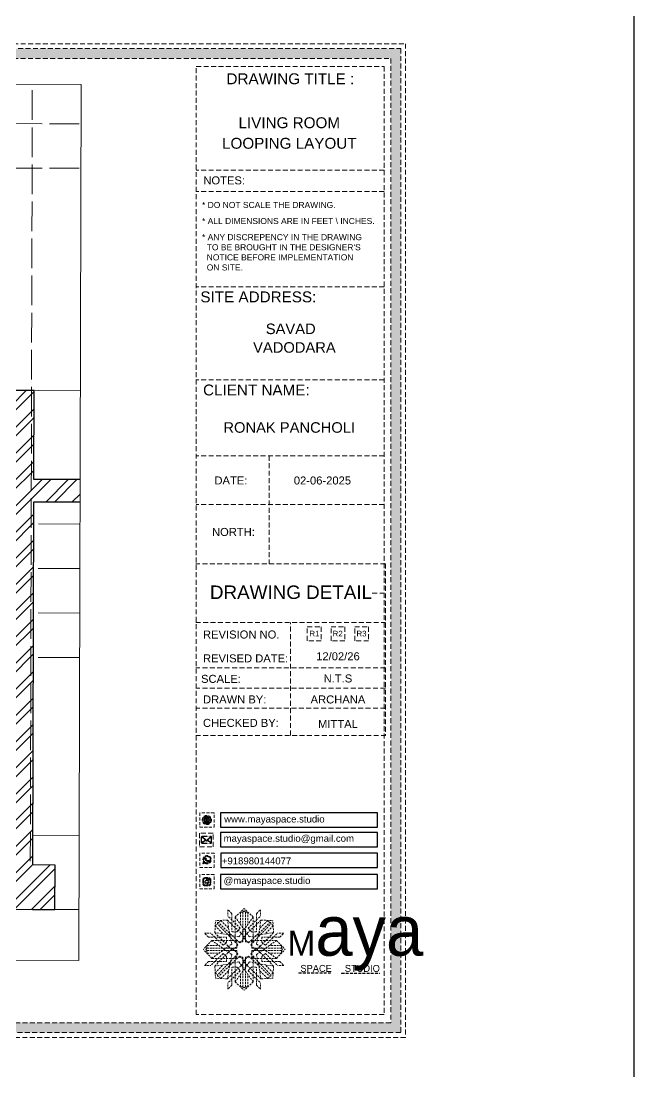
# Model space of a CAD drawing. Header units: millimetres. Extents: x 35877 to 3066687, y -650199 to -40525.
# Drawn here: x 148870 to 148993.9, y -179314.9 to -179102.3 of the extents above; entities that cross this region are included whole.
import ezdxf
from ezdxf.enums import TextEntityAlignment as Align

# ---------------------------------------------------------------- set-up
doc = ezdxf.new("R2010")
doc.units = ezdxf.units.MM
doc.header["$MEASUREMENT"] = 0
doc.linetypes.add('ACAD_ISO02W100', pattern=[15, 12, -3])
doc.linetypes.add('DASHEDX2', pattern=[1.5, 1, -0.5])
doc.layers.add('AR HATCH-7', color=7, linetype='Continuous')
for name, color, linetype, lineweight in [('Dimension', 10, 'DASHEDX2', 20), ('FIRST FLOOR ( DW_RAIL )', 7, 'Continuous', 9), ('FURNITURE', 32, 'Continuous', 9), ('GROUND FLOOR', 7, 'Continuous', 9), ('GROUND FLOOR  ( PLINE )', 251, 'Continuous', 30), ('GROUND FLOOR ( STAIR )', 251, 'Continuous', 9), ('Labelling', 1, 'Continuous', 25), ('NAME PLATE', 7, 'Continuous', 25), ('XX~SLAB ( BEAM )~ ( DIM )', 7, 'Continuous', 9)]:
    doc.layers.add(name, color=color, linetype=linetype, lineweight=lineweight)
doc.styles.add('Arial', font='arial.ttf')
doc.styles.get("Standard").update_dxf_attribs({"font": 'arial.ttf', "height": 6})

# ---------------------------------------------------------------- blocks, each defined once
blk = doc.blocks.new('FSFSF')
at = {"color": 42, "lineweight": 5, "true_color": 0xe0ac11}
for p, q in [((28603.86, 139.69), (28608.58, 144.08)), ((28613.31, 139.69), (28608.58, 144.08)), ((28599.8, 138.06), (28593.54, 137.71)), ((28601.03, 130), (28599.8, 138.06)), ((28599.8, 138.05), (28608.58, 129.56)), ((28600.03, 143.51), (28600.03, 140.16)), ((28602.15, 141.41), (28600.03, 143.51)), ((28606.47, 133.76), (28600.03, 140.16)), ((28602.15, 141.41), (28602.15, 131.95)), ((28603.86, 126.58), (28603.86, 139.69)), ((28603.86, 139.69), (28608.58, 133.02)), ((28607.9, 142.22), (28606.58, 142.22)), ((28606.58, 142.22), (28606.58, 135.84)), ((28607.9, 142.22), (28608.58, 142.85)), ((28607.9, 142.22), (28607.9, 126.58)), ((28609.27, 142.22), (28608.59, 142.85)), ((28613.31, 139.69), (28608.59, 133.02)), ((28617.37, 138.05), (28608.59, 129.56)), ((28609.27, 142.22), (28609.27, 126.58)), ((28609.27, 142.22), (28610.59, 142.22)), ((28610.59, 142.22), (28610.59, 135.84)), ((28610.7, 133.76), (28617.14, 140.16)), ((28613.31, 126.58), (28613.31, 139.69)), ((28615.02, 141.41), (28617.14, 143.51)), ((28615.02, 141.41), (28615.02, 131.95)), ((28616.14, 130), (28617.37, 138.06)), ((28617.14, 143.51), (28617.14, 140.16)), ((28617.37, 138.06), (28623.63, 137.71)), ((28593.19, 131.45), (28593.54, 137.71)), ((28593.39, 135), (28594.56, 136.12)), ((28593.39, 135), (28597.6, 130.78)), ((28595.12, 136.69), (28594.53, 136.69)), ((28594.56, 136.12), (28594.56, 136.71)), ((28605.17, 124.98), (28594.56, 136.12)), ((28596.24, 137.86), (28595.12, 136.69)), ((28606.27, 126.08), (28595.12, 136.69)), ((28596.24, 137.86), (28600.47, 133.65)), ((28606.47, 133.76), (28604.75, 131.95)), ((28605.86, 129.18), (28608.58, 133.02)), ((28611.31, 129.18), (28608.59, 133.02)), ((28610.7, 133.76), (28612.42, 131.95)), ((28610.9, 126.08), (28622.05, 136.69)), ((28612.02, 124.98), (28622.62, 136.12)), ((28620.93, 137.86), (28616.7, 133.65)), ((28623.8, 135), (28619.59, 130.78)), ((28620.93, 137.86), (28622.05, 136.69)), ((28622.05, 136.69), (28622.64, 136.69)), ((28622.62, 136.12), (28622.62, 136.71)), ((28623.8, 135), (28622.62, 136.12)), ((28624, 131.45), (28623.65, 137.71)), ((28591.56, 127.39), (28587.17, 122.66)), ((28587.73, 131.22), (28591.08, 131.22)), ((28589.84, 129.1), (28587.73, 131.22)), ((28589.84, 129.1), (28599.29, 129.1)), ((28597.49, 124.78), (28591.08, 131.22)), ((28604.66, 127.39), (28591.56, 127.39)), ((28591.56, 127.39), (28598.23, 122.67)), ((28593.19, 131.45), (28601.69, 122.67)), ((28601.25, 130.22), (28593.19, 131.45)), ((28599.29, 126.5), (28599.29, 129.1)), ((28605.86, 129.18), (28601.03, 130)), ((28602.07, 125.39), (28601.25, 130.22)), ((28604.75, 131.95), (28602.15, 131.95)), ((28603.68, 126.54), (28603.68, 127.39)), ((28604.71, 127.57), (28603.86, 127.57)), ((28604.66, 123.35), (28604.66, 127.39)), ((28604.7, 126.58), (28604.71, 127.57)), ((28606.27, 126.08), (28608.58, 128.27)), ((28607.9, 128.92), (28608.58, 129.56)), ((28607.9, 128.92), (28608.58, 128.27)), ((28609.27, 128.92), (28608.59, 129.56)), ((28609.27, 128.92), (28608.59, 128.27)), ((28610.9, 126.08), (28608.59, 128.27)), ((28611.31, 129.18), (28616.14, 130)), ((28612.42, 131.95), (28615.02, 131.95)), ((28612.46, 126.58), (28612.46, 127.57)), ((28612.46, 127.57), (28613.31, 127.57)), ((28612.52, 123.35), (28612.52, 127.39)), ((28612.52, 127.39), (28625.63, 127.39)), ((28613.51, 126.54), (28613.51, 127.39)), ((28615.12, 125.39), (28615.94, 130.22)), ((28623.99, 131.45), (28615.5, 122.67)), ((28615.94, 130.22), (28624, 131.45)), ((28627.34, 129.1), (28617.89, 129.1)), ((28617.89, 126.5), (28617.89, 129.1)), ((28625.63, 127.39), (28618.96, 122.67)), ((28619.7, 124.78), (28626.1, 131.22)), ((28625.63, 127.39), (28630.02, 122.66)), ((28629.45, 131.22), (28626.1, 131.22)), ((28627.34, 129.1), (28629.45, 131.22)), ((28591.56, 117.94), (28587.17, 122.66)), ((28589.03, 123.35), (28588.4, 122.67)), ((28589.03, 121.98), (28588.4, 122.65)), ((28589.03, 123.35), (28589.03, 124.67)), ((28589.03, 124.67), (28595.4, 124.67)), ((28589.03, 123.35), (28604.66, 123.35)), ((28589.03, 121.98), (28604.66, 121.98)), ((28589.03, 121.98), (28589.03, 120.66)), ((28591.56, 117.94), (28598.23, 122.65)), ((28593.19, 113.88), (28601.69, 122.65)), ((28597.49, 124.78), (28599.29, 126.5)), ((28602.07, 125.39), (28598.23, 122.67)), ((28602.07, 119.94), (28598.23, 122.65)), ((28602.33, 123.35), (28601.69, 122.67)), ((28602.33, 121.98), (28601.69, 122.65)), ((28602.33, 123.35), (28602.97, 122.67)), ((28602.33, 121.98), (28602.97, 122.65)), ((28605.17, 124.98), (28602.97, 122.67)), ((28605.17, 120.35), (28602.97, 122.65)), ((28604.66, 126.54), (28603.68, 126.54)), ((28607.9, 126.58), (28603.86, 126.58)), ((28604.66, 121.98), (28604.66, 117.94)), ((28609.27, 126.58), (28613.31, 126.58)), ((28612.02, 124.98), (28614.21, 122.67)), ((28612.02, 120.35), (28614.21, 122.65)), ((28612.52, 126.54), (28613.51, 126.54)), ((28628.16, 123.35), (28612.52, 123.35)), ((28612.52, 121.98), (28612.52, 117.94)), ((28628.16, 121.98), (28612.52, 121.98)), ((28614.85, 123.35), (28614.21, 122.67)), ((28614.85, 121.98), (28614.21, 122.65)), ((28614.85, 123.35), (28615.5, 122.67)), ((28614.85, 121.98), (28615.5, 122.65)), ((28615.12, 125.39), (28618.96, 122.67)), ((28615.12, 119.94), (28618.96, 122.65)), ((28623.99, 113.88), (28615.5, 122.65)), ((28619.7, 124.78), (28617.89, 126.5)), ((28625.63, 117.94), (28618.96, 122.65)), ((28628.16, 124.67), (28621.78, 124.67)), ((28625.63, 117.94), (28630.02, 122.66)), ((28628.16, 123.35), (28628.16, 124.67)), ((28628.16, 123.35), (28628.78, 122.67)), ((28628.16, 121.98), (28628.78, 122.65)), ((28628.16, 121.98), (28628.16, 120.66)), ((28589.84, 116.23), (28587.73, 114.11)), ((28589.03, 120.66), (28595.4, 120.66)), ((28589.84, 116.23), (28599.29, 116.23)), ((28597.49, 120.54), (28591.08, 114.11)), ((28604.66, 117.94), (28591.56, 117.94)), ((28605.17, 120.35), (28594.56, 109.2)), ((28606.27, 119.15), (28595.12, 108.54)), ((28597.49, 120.54), (28599.29, 118.83)), ((28599.29, 118.83), (28599.29, 116.23)), ((28605.86, 116.05), (28601.03, 115.23)), ((28602.07, 119.94), (28601.25, 115.1)), ((28604.66, 118.78), (28603.68, 118.78)), ((28603.68, 118.78), (28603.68, 117.94)), ((28607.9, 118.65), (28603.86, 118.65)), ((28603.86, 118.65), (28603.86, 105.54)), ((28604.71, 117.66), (28603.86, 117.66)), ((28604.7, 118.65), (28604.71, 117.66)), ((28605.86, 116.05), (28608.58, 112.21)), ((28606.27, 119.15), (28608.58, 116.96)), ((28607.9, 103.01), (28607.9, 118.65)), ((28607.9, 116.31), (28608.58, 116.96)), ((28607.9, 116.31), (28608.58, 115.67)), ((28610.9, 119.15), (28608.59, 116.96)), ((28609.27, 116.31), (28608.59, 116.96)), ((28609.27, 116.31), (28608.59, 115.67)), ((28611.31, 116.05), (28608.59, 112.21)), ((28609.27, 118.65), (28613.31, 118.65)), ((28609.27, 103.01), (28609.27, 118.65)), ((28610.9, 119.15), (28622.05, 108.54)), ((28611.31, 116.05), (28616.14, 115.23)), ((28612.02, 120.35), (28622.62, 109.2)), ((28612.46, 118.65), (28612.46, 117.66)), ((28612.46, 117.66), (28613.31, 117.66)), ((28612.52, 118.78), (28613.51, 118.78)), ((28612.52, 117.94), (28625.63, 117.94)), ((28613.31, 118.65), (28613.31, 105.54)), ((28613.51, 118.78), (28613.51, 117.94)), ((28615.12, 119.94), (28615.94, 115.1)), ((28619.7, 120.54), (28617.89, 118.83)), ((28617.89, 118.83), (28617.89, 116.23)), ((28627.34, 116.23), (28617.89, 116.23)), ((28619.7, 120.54), (28626.1, 114.11)), ((28628.16, 120.66), (28621.78, 120.66)), ((28627.34, 116.23), (28629.45, 114.11)), ((28587.73, 114.11), (28591.08, 114.11)), ((28601.25, 115.1), (28593.19, 113.87)), ((28593.19, 113.87), (28593.54, 107.62)), ((28593.39, 110.32), (28597.6, 114.55)), ((28596.24, 107.37), (28600.47, 111.58)), ((28599.8, 107.17), (28608.58, 115.67)), ((28601.03, 115.23), (28599.8, 107.17)), ((28606.47, 111.47), (28600.03, 105.07)), ((28602.15, 103.82), (28602.15, 113.27)), ((28604.75, 113.27), (28602.15, 113.27)), ((28603.86, 105.54), (28608.58, 112.21)), ((28606.47, 111.47), (28604.75, 113.27)), ((28617.37, 107.17), (28608.59, 115.67)), ((28613.31, 105.54), (28608.59, 112.21)), ((28610.7, 111.47), (28612.42, 113.27)), ((28610.7, 111.47), (28617.14, 105.07)), ((28612.42, 113.27), (28615.02, 113.27)), ((28615.02, 103.82), (28615.02, 113.27)), ((28615.94, 115.1), (28624, 113.87)), ((28616.14, 115.23), (28617.37, 107.17)), ((28620.93, 107.37), (28616.7, 111.58)), ((28623.8, 110.32), (28619.59, 114.55)), ((28624, 113.87), (28623.65, 107.62)), ((28629.45, 114.11), (28626.1, 114.11)), ((28593.39, 110.32), (28594.56, 109.2)), ((28599.8, 107.17), (28593.54, 107.52)), ((28595.12, 108.54), (28594.53, 108.54)), ((28594.56, 109.2), (28594.56, 108.61)), ((28596.24, 107.37), (28595.12, 108.54)), ((28600.03, 101.71), (28600.03, 105.07)), ((28603.86, 105.54), (28608.58, 101.15)), ((28606.58, 103.01), (28606.58, 109.38)), ((28613.31, 105.54), (28608.58, 101.15)), ((28610.59, 103.01), (28610.59, 109.38)), ((28617.14, 101.71), (28617.14, 105.07)), ((28617.37, 107.17), (28623.63, 107.52)), ((28620.93, 107.37), (28622.05, 108.54)), ((28622.05, 108.54), (28622.64, 108.54)), ((28623.8, 110.32), (28622.62, 109.2)), ((28622.62, 109.2), (28622.62, 108.61)), ((28602.15, 103.82), (28600.03, 101.71)), ((28607.9, 103.01), (28606.58, 103.01)), ((28607.9, 103.01), (28608.58, 102.38)), ((28609.27, 103.01), (28608.59, 102.38)), ((28609.27, 103.01), (28610.59, 103.01)), ((28615.02, 103.82), (28617.14, 101.71))]:
    blk.add_line(p, q, dxfattribs=at)
blk = doc.blocks.new('hgwg')
at = {"layer": 'Dimension', "true_color": 0xd39e00}
h = blk.add_hatch(color=42, dxfattribs=at)
h.dxf.hatch_style = 1
h.paths.add_polyline_path([(27505.71, 45.05), (27494.27, 45.05), (27494.27, 44.9), (27505.71, 44.9)])
h = blk.add_hatch(color=42, dxfattribs=at)
h.dxf.hatch_style = 1
h.paths.add_polyline_path([(27523.3, 44.9), (27509.68, 44.9), (27509.68, 44.75), (27523.3, 44.75)])
at = {"layer": 'Dimension', "color": 42, "true_color": 0xd39e00}
for p, q in [((27494.27, 45.05), (27505.71, 45.05)), ((27494.27, 44.9), (27494.27, 45.05)), ((27494.27, 44.9), (27505.71, 44.9)), ((27505.71, 45.05), (27505.71, 44.9)), ((27509.68, 44.9), (27523.3, 44.9)), ((27509.68, 44.9), (27509.68, 44.75)), ((27509.68, 44.75), (27523.3, 44.75)), ((27523.3, 44.75), (27523.3, 44.9))]:
    blk.add_line(p, q, dxfattribs=at)
at = {"layer": 'Dimension', "color": 42, "true_color": 0xd39e00, "attachment_point": 1}
for s, width, insert, char_height in [('{\\fCinzel|b0|i0|c0|p2;\\H1.5x;M\\fAmsterdam One|b0|i0|c0|p2;\\H2x;aya}', 85.3277, (27490.17, 69.17), 6), ('{\\fCinzel|b0|i0|c0|p0;SPACE     STUDIO}', 66.129, (27494.83, 47.86), 2.5)]:
    blk.add_mtext_dynamic_manual_height_columns(s, width=width, gutter_width=30, heights=[0], dxfattribs=dict(at, insert=insert, char_height=char_height))
blk = doc.blocks.new('aggerg')
at = {"layer": 'Dimension', "color": 42, "true_color": 0xd39e00}
blk.add_lwpolyline([(-1.41, 1.41), (1.41, 1.41), (1.41, -1.41), (-1.41, -1.41)], close=True, dxfattribs=at)
at = {"layer": 'NAME PLATE', "lineweight": 0, "insert": (-0.03, 0.62), "char_height": 1.151, "width": 2.2458, "attachment_point": 2, "style": 'Arial'}
blk.add_mtext('R3', dxfattribs=at)
blk = doc.blocks.new('QEGW4TG')
at = {"layer": 'Dimension', "true_color": 0x000000}
h = blk.add_hatch(color=18, dxfattribs=at)
h.dxf.hatch_style = 1
h.paths.add_polyline_path([(2.69, 1.93, 0.170513), (2.95, 1.97, 0.190337), (3.11, 2.18, 0.316231), (3.07, 2.28), (2.79, 2.37, 0.273721), (2.69, 2.34, 0.040749), (2.63, 2.27, -0.441282), (2.53, 2.25, -0.11828), (2.06, 2.64, -0.441282), (2.07, 2.74, 0.040749), (2.13, 2.81, 0.290083), (2.14, 2.92), (2.01, 3.18, 0.316231), (1.91, 3.2, 0.190337), (1.73, 3, 0.170513), (1.72, 2.74, 0.252784)], flags=0)
h.paths.add_polyline_path([(1.19, 1.98), (1.03, 1.3, 0.550912), (1.11, 1.23), (1.75, 1.39, 6.344125)])
h.paths.add_polyline_path([(1.81, 1.7), (1.4, 1.6), (1.5, 2.03, -9.071339)], flags=16)
h.paths.add_polyline_path([(3.11, 2.16, -0.17811), (2.95, 1.97, -0.170513), (2.69, 1.93, -0.252784), (1.72, 2.74, -0.170513), (1.73, 3, -0.17811), (1.89, 3.19, -0.370089), (2.01, 3.18), (2.14, 2.92, -0.307185), (2.13, 2.8, -0.041087), (2.06, 2.73, 0.321676), (2.05, 2.65, 0.126524), (2.55, 2.24, 0.312216), (2.62, 2.26, -0.041087), (2.68, 2.34, -0.290673), (2.79, 2.37), (3.07, 2.28, -0.370089)], flags=0)
h = blk.add_hatch(color=18, dxfattribs=at)
h.dxf.hatch_style = 1
h.paths.add_polyline_path([(2.79, 2.37, 0.273721), (2.69, 2.34, 0.040749), (2.63, 2.27, -0.441282), (2.53, 2.25, -0.11828), (2.06, 2.64, -0.441282), (2.07, 2.74, 0.040749), (2.13, 2.81, 0.290083), (2.14, 2.92), (2.01, 3.18, 0.316231), (1.91, 3.2, 0.190337), (1.73, 3, 0.170513), (1.72, 2.74, 0.252784), (2.69, 1.93, 0.170513), (2.95, 1.97, 0.190337), (3.11, 2.18, 0.316231), (3.07, 2.28)])
for p, q in [((1.19, 1.98), (1.03, 1.3)), ((1.1, 1.23), (1.75, 1.39)), ((1.5, 2.03), (1.4, 1.6)), ((1.4, 1.6), (1.81, 1.7)), ((2.01, 3.18), (2.14, 2.92)), ((3.07, 2.28), (2.8, 2.36))]:
    blk.add_line(p, q)
blk.add_lwpolyline([(0, 0), (4.68, 0), (4.68, 4.68), (0, 4.68)], close=True)
for centre, radius, start, end in [((2.39, 2.56), 1.34, 241.4727, 205.6422), ((2.39, 2.56), 1.04, 235.9962, 210.8333), ((1.09, 1.29), 0.0598, 164.8483, 282.1458), ((2.09, 2.87), 0.39, 159.7007, 198.4072), ((2.96, 3.23), 1.33, 201.4218, 258.1669), ((2.07, 2.87), 0.364, 118.9685, 159.3648), ((1.94, 3.12), 0.0896, 41.8985, 123.1344), ((2.11, 2.68), 0.066, 135.9932, 224.8892), ((1.67, 3.16), 0.586, 312.4617, 321.8728), ((3.12, 3.42), 1.31, 216.5455, 243.5279), ((2.05, 2.87), 0.104, 320.3924, 28.6971), ((2.57, 2.3), 0.066, 234.2482, 323.1441), ((3.11, 1.94), 0.586, 137.2645, 146.6756), ((2.76, 2.27), 0.104, 70.4402, 138.745), ((2.75, 2.31), 0.39, 260.7301, 299.4366), ((2.76, 2.29), 0.364, 299.7725, 340.1688), ((3.03, 2.2), 0.0896, 336.0029, 57.2388)]:
    blk.add_arc(centre, radius, start, end)
blk = doc.blocks.new('ASGERG')
at = {"layer": 'Dimension', "true_color": 0x000000}
h = blk.add_hatch(color=18, dxfattribs=at)
h.dxf.hatch_style = 1
h.paths.add_polyline_path([(0.99, 1.7, 0.353872), (1.69, 1.03), (2.96, 1.03, 0.353872), (3.66, 1.7), (3.66, 2.99, 0.353872), (2.96, 3.67), (1.69, 3.67, 0.353872), (0.99, 2.99)])
h.paths.add_polyline_path([(1.27, 2.97, -0.353872), (1.72, 3.4), (2.94, 3.4, -0.353872), (3.38, 2.97), (3.38, 1.72, -0.353872), (2.94, 1.3), (1.72, 1.3, -0.353872), (1.27, 1.72)], flags=16)
h.paths.add_polyline_path([(3.02, 2.35, -1), (1.64, 2.35, -1)], flags=0)
h.paths.add_polyline_path([(2.74, 2.35, -1), (1.92, 2.35, -1)], flags=0)
h.paths.add_polyline_path([(2.86, 3.02, -1), (3.19, 3.02, -1)], flags=0)
h.paths.add_polyline_path([(1.64, 2.35, 1), (3.02, 2.35, 1)], flags=0)
h = blk.add_hatch(color=18, dxfattribs=at)
h.dxf.hatch_style = 1
h.paths.add_polyline_path([(1.64, 2.35, 1), (3.02, 2.35, 1)])
h.paths.add_polyline_path([(2.74, 2.35, -1), (1.92, 2.35, -1)], flags=16)
h = blk.add_hatch(color=18, dxfattribs=at)
h.dxf.hatch_style = 1
h.paths.add_polyline_path([(3.19, 3.02, 1), (2.86, 3.02, 1)])
for p, q in [((1.69, 3.67), (2.96, 3.67)), ((0.99, 2.99), (0.99, 1.7)), ((1.27, 2.97), (1.27, 1.72)), ((1.69, 1.03), (2.96, 1.03)), ((2.94, 3.4), (1.72, 3.4)), ((2.94, 1.3), (1.72, 1.3)), ((3.38, 2.97), (3.38, 1.72)), ((3.66, 2.99), (3.66, 1.7))]:
    blk.add_line(p, q)
blk.add_lwpolyline([(0, 0), (4.68, 0), (4.68, 4.68), (0, 4.68)], close=True)
for centre, radius in [((2.33, 2.35), 0.694), ((2.33, 2.35), 0.414), ((3.02, 3.02), 0.168)]:
    blk.add_circle(centre, radius)
for centre, radius, start, end in [((1.76, 2.89), 0.778, 94.8631, 172.8127), ((2.89, 2.89), 0.778, 7.1873, 85.1369), ((1.76, 1.8), 0.778, 187.1873, 265.1369), ((1.76, 2.91), 0.491, 94.8631, 172.8127), ((1.76, 1.78), 0.491, 187.1873, 265.1369), ((2.9, 2.91), 0.491, 7.1873, 85.1369), ((2.9, 1.78), 0.491, 274.8631, 352.8127), ((2.89, 1.8), 0.778, 274.8631, 352.8127)]:
    blk.add_arc(centre, radius, start, end)
blk = doc.blocks.new('DTGWEGEARG')
at = {"layer": 'Dimension', "true_color": 0x000000}
h = blk.add_hatch(color=18, dxfattribs=at)
h.dxf.hatch_style = 1
h.paths.add_polyline_path([(3.83, 2.34, 1), (0.85, 2.34, 1)])
h.paths.add_polyline_path([(2.51, 1.01, 0.105795), (2.96, 1.58, -0.055205), (3.3, 1.41, -0.169822)], flags=16)
h.paths.add_polyline_path([(2.41, 1.12), (2.41, 1.69, -0.058279), (2.81, 1.63, -0.103353)], flags=16)
h.paths.add_polyline_path([(2.26, 1.13, -0.101741), (1.87, 1.63, -0.057171), (2.26, 1.69)], flags=16)
h.paths.add_polyline_path([(2.17, 1.01, -0.169822), (1.38, 1.41, -0.055205), (1.72, 1.58, 0.105795)], flags=16)
h.paths.add_polyline_path([(3.02, 1.72, 0.081336), (3.13, 2.27), (3.68, 2.27, -0.152069), (3.4, 1.52, 0.05687)], flags=16)
h.paths.add_polyline_path([(2.87, 1.77, 0.061945), (2.41, 1.84), (2.41, 2.27), (2.98, 2.27, -0.081344)], flags=16)
h.paths.add_polyline_path([(2.26, 1.84, 0.060923), (1.8, 1.77, -0.081344), (1.7, 2.27), (2.26, 2.27)], flags=16)
h.paths.add_polyline_path([(1.66, 1.72, 0.05687), (1.28, 1.52, -0.152069), (1, 2.27), (1.55, 2.27, 0.081336)], flags=16)
h.paths.add_polyline_path([(2.41, 2.42), (2.41, 2.83, 0.061945), (2.87, 2.91, -0.080009), (2.98, 2.42)], flags=16)
h.paths.add_polyline_path([(3.13, 2.42, 0.080116), (3.02, 2.96, 0.05687), (3.4, 3.16, 0.028258), (3.3, 3.27, -0.055205), (2.96, 3.1, 0.105795), (2.51, 3.67, -0.36029), (3.68, 2.42)], flags=16)
h.paths.add_polyline_path([(2.26, 2.42), (1.7, 2.42, -0.080009), (1.8, 2.91, 0.060923), (2.26, 2.84)], flags=16)
h.paths.add_polyline_path([(1.55, 2.42), (1, 2.42, -0.150466), (1.28, 3.16, 0.05687), (1.66, 2.96, 0.080116)], flags=16)
h.paths.add_polyline_path([(2.41, 2.98), (2.41, 3.56, -0.103353), (2.81, 3.05, -0.058279)], flags=16)
h.paths.add_polyline_path([(2.26, 2.99, -0.057171), (1.87, 3.05, -0.101741), (2.26, 3.55)], flags=16)
h.paths.add_polyline_path([(1.72, 3.1, -0.055205), (1.38, 3.27, -0.169822), (2.17, 3.67, 0.105795)], flags=16)
blk.add_lwpolyline([(0, 0), (4.68, 0), (4.68, 4.68), (0, 4.68)], close=True)
at = {"layer": 'Dimension', "color": 18, "true_color": 0x000000}
for p, q in [((2.26, 3.55), (2.26, 2.99)), ((2.41, 3.56), (2.41, 2.98)), ((1, 2.42), (1.55, 2.42)), ((1, 2.27), (1.55, 2.27)), ((1.7, 2.42), (2.26, 2.42)), ((1.7, 2.27), (2.26, 2.27)), ((2.26, 2.84), (2.26, 2.42)), ((2.26, 2.27), (2.26, 1.84)), ((2.26, 1.69), (2.26, 1.13)), ((2.41, 2.83), (2.41, 2.42)), ((2.41, 2.42), (2.98, 2.42)), ((2.41, 2.27), (2.98, 2.27)), ((2.41, 2.27), (2.41, 1.84)), ((2.41, 1.69), (2.41, 1.12)), ((3.13, 2.42), (3.68, 2.42)), ((3.13, 2.27), (3.68, 2.27))]:
    blk.add_line(p, q, dxfattribs=at)
blk.add_circle((2.34, 2.34), 1.49, dxfattribs=at)
for centre, radius, start, end in [((2.34, 2.34), 1.34, 97.3549, 135.9073), ((3.28, 2.34), 1.73, 129.9301, 154.0867), ((3.28, 2.34), 1.58, 130.1073, 153.3446), ((1.4, 2.34), 1.58, 26.6554, 50.2584), ((2.34, 2.34), 1.34, 3.3907, 82.6451), ((1.4, 2.34), 1.73, 25.9133, 50.0699), ((2.34, 2.34), 1.34, 142.3819, 176.6093), ((2.34, 2.34), 1.34, 183.0315, 217.6181), ((2.34, 4.74), 1.9, 236.1399, 249.1595), ((2.34, -0.06), 1.9, 110.8405, 123.8601), ((2.34, 4.74), 1.75, 236.7417, 249.3811), ((2.34, -0.06), 1.75, 110.6189, 123.2583), ((2.34, 2.34), 1.34, 224.0927, 262.6451), ((3.28, 2.34), 1.73, 159.0567, 177.3789), ((3.28, 2.34), 1.73, 182.3435, 200.9433), ((3.28, 2.34), 1.58, 158.8325, 177.1302), ((3.28, 2.34), 1.58, 182.5658, 201.1675), ((3.28, 2.34), 1.73, 205.9133, 230.0699), ((2.34, 4.74), 1.9, 253.6799, 267.6253), ((2.34, -0.06), 1.9, 92.3747, 106.3201), ((2.34, 4.74), 1.75, 254.3336, 267.422), ((2.34, -0.06), 1.75, 92.578, 105.6664), ((3.28, 2.34), 1.58, 206.6554, 229.8927), ((2.34, 4.74), 1.75, 272.3248, 285.6664), ((2.34, 4.74), 1.9, 272.1415, 286.3201), ((2.34, -0.06), 1.9, 73.6799, 87.8585), ((2.34, -0.06), 1.75, 74.3336, 87.6752), ((1.4, 2.34), 1.58, 309.7416, 333.3446), ((1.4, 2.34), 1.73, 309.9301, 334.0867), ((2.34, 2.34), 1.34, 277.3549, 315.9073), ((1.4, 2.34), 1.58, 2.8698, 21.1675), ((1.4, 2.34), 1.58, 338.8325, 357.4342), ((2.34, 4.74), 1.75, 290.6189, 303.2583), ((2.34, -0.06), 1.75, 56.7417, 69.3811), ((2.34, 4.74), 1.9, 290.8405, 303.8601), ((1.4, 2.34), 1.73, 2.6211, 20.9433), ((1.4, 2.34), 1.73, 339.0567, 357.6565), ((2.34, -0.06), 1.9, 56.1399, 69.1595), ((2.34, 2.34), 1.34, 322.3819, 356.9685)]:
    blk.add_arc(centre, radius, start, end, dxfattribs=at)

msp = doc.modelspace()

# ---------------------------------------------------------------- hatches: boundary and pattern name
at = {"layer": 'AR HATCH-7', "lineweight": 0, "true_color": 0x939598, "transparency": 33554687}
h = msp.add_hatch(dxfattribs=at)
h.set_pattern_fill('ANSI32', color=252, scale=10)
h.set_pattern_definition([(45, (856.257, 1793.1565), (-2.65165043, 2.65165043), []), (45, (858.0246, 1793.1565), (-2.65165043, 2.65165043), [])])
h.paths.add_polyline_path([(148792.831, -179272.851), (148765.831, -179272.781), (148765.808, -179281.781), (148792.808, -179281.851)])
h.paths.add_polyline_path([(148876.831, -179273.068), (148872.331, -179273.056), (148872.521, -179199.557), (148881.886, -179199.581), (148881.898, -179195.081), (148872.532, -179195.057), (148872.579, -179177.057), (148868.079, -179177.045), (148868.037, -179193.045), (148867.831, -179273.045), (148862.831, -179273.032), (148853.333, -179273.007), (148843.833, -179273.005), (148843.833, -179272.983), (148840.831, -179272.975), (148840.819, -179277.475), (148840.808, -179281.975), (148872.307, -179282.056), (148876.807, -179282.068)])
at = {"layer": 'Dimension', "true_color": 0xd39e00, "transparency": 33554687}
h = msp.add_hatch(color=42, dxfattribs=at)
h.paths.add_polyline_path([(148663.882, -179107.863), (148663.882, -179306.956), (148946.734, -179306.956), (148946.734, -179107.863)])
h.paths.add_polyline_path([(148665.867, -179109.848), (148944.749, -179109.848), (148944.749, -179304.971), (148665.867, -179304.971)], flags=16)
at = {"layer": 'Dimension', "true_color": 0x000000, "transparency": 33554687}
h = msp.add_hatch(color=18, dxfattribs=at)
h.dxf.hatch_style = 1
h.paths.add_polyline_path([(148908.285, -179268.708, 0.4142136), (148908.495, -179268.497), (148908.495, -179267.444, 0.4142136), (148908.285, -179267.233), (148906.61, -179267.233, 0.4142136), (148906.399, -179267.444), (148906.399, -179268.497, 0.4142136), (148906.61, -179268.708)])
h.paths.add_polyline_path([(148907.603, -179268.073), (148908.378, -179268.591, -0.1989124), (148908.285, -179268.629), (148906.61, -179268.629, -0.1989124), (148906.517, -179268.591), (148907.292, -179268.073), (148907.447, -179268.219)], flags=16)
h.paths.add_polyline_path([(148907.447, -179268.11), (148906.595, -179267.313, -0.0287833), (148906.61, -179267.312), (148908.285, -179267.312, -0.0287833), (148908.3, -179267.313)], flags=16)
h.paths.add_polyline_path([(148907.662, -179268.018), (148908.376, -179267.349, -0.2024819), (148908.416, -179267.444), (148908.416, -179268.497, -0.043076), (148908.414, -179268.52)], flags=16)
h.paths.add_polyline_path([(148907.233, -179268.018), (148906.48, -179268.52, -0.043076), (148906.478, -179268.497), (148906.478, -179267.444, -0.2024819), (148906.518, -179267.349)], flags=16)

# ---------------------------------------------------------------- linework, layer by layer
at = {"color": 18, "true_color": 0x000000, "transparency": 33554687, "elevation": 0.05}
for points in [[(148910.319, -179265.407), (148942.012, -179265.407), (148942.012, -179262.51), (148910.319, -179262.51)], [(148910.319, -179269.361), (148942.012, -179269.361), (148942.012, -179266.464), (148910.319, -179266.464)], [(148910.334, -179273.578), (148942.012, -179273.578), (148942.012, -179270.681), (148910.334, -179270.681)], [(148910.319, -179277.896), (148942.012, -179277.896), (148942.012, -179274.999), (148910.319, -179274.999)]]:
    msp.add_lwpolyline(points, close=True, dxfattribs=at)
at = {"layer": 'Dimension', "color": 42, "true_color": 0xd39e00, "transparency": 33554687}
for p, q in [((148943.405, -179132.483, 0.05), (148905.398, -179132.483, 0.05)), ((148943.405, -179136.765, 0.05), (148905.398, -179136.765, 0.05)), ((148943.405, -179156.082, 0.05), (148905.398, -179156.082, 0.05)), ((148943.405, -179174.92, 0.05), (148905.398, -179174.92, 0.05)), ((148943.405, -179190.271, 0.05), (148905.398, -179190.271, 0.05)), ((148920.103, -179190.271, 0.05), (148920.103, -179212.09, 0.05)), ((148943.405, -179200.147, 0.05), (148905.398, -179200.147, 0.05)), ((148943.635, -179212.09, 0.05), (148905.28, -179212.09, 0.05)), ((148943.635, -179212.09, 0.05), (148943.635, -179246.83, 0.05)), ((148940.99, -179218.046, 0.05), (148943.635, -179218.046, 0.05)), ((148905.28, -179224.001, 0.05), (148943.635, -179224.001, 0.05)), ((148924.458, -179246.83, 0.05), (148924.458, -179224.001, 0.05)), ((148943.635, -179233.132, 0.05), (148905.28, -179233.132, 0.05)), ((148943.635, -179237.245, 0.05), (148905.28, -179237.245, 0.05)), ((148943.635, -179241.357, 0.05), (148905.28, -179241.357, 0.05)), ((148905.28, -179246.83, 0.05), (148943.635, -179246.83, 0.05))]:
    msp.add_line(p, q, dxfattribs=at)
at = {"layer": 'Dimension', "color": 18, "true_color": 0x000000, "transparency": 33554687}
for p, q in [((148906.518, -179267.349, 0.05), (148907.233, -179268.018, 0.05)), ((148906.595, -179267.313, 0.05), (148907.447, -179268.11, 0.05)), ((148906.61, -179267.233, 0.05), (148908.285, -179267.233, 0.05)), ((148906.61, -179267.312, 0.05), (148908.285, -179267.312, 0.05)), ((148907.447, -179268.11, 0.05), (148908.3, -179267.313, 0.05)), ((148907.662, -179268.018, 0.05), (148908.376, -179267.349, 0.05)), ((148906.399, -179267.444, 0.05), (148906.399, -179268.497, 0.05)), ((148906.478, -179267.444, 0.05), (148906.478, -179268.497, 0.05)), ((148906.48, -179268.52, 0.05), (148907.233, -179268.018, 0.05)), ((148906.517, -179268.591, 0.05), (148907.292, -179268.073, 0.05)), ((148906.61, -179268.629, 0.05), (148908.285, -179268.629, 0.05)), ((148906.61, -179268.708, 0.05), (148908.285, -179268.708, 0.05)), ((148907.292, -179268.073, 0.05), (148907.447, -179268.219, 0.05)), ((148907.447, -179268.219, 0.05), (148907.603, -179268.073, 0.05)), ((148908.378, -179268.591, 0.05), (148907.603, -179268.073, 0.05)), ((148908.414, -179268.52, 0.05), (148907.662, -179268.018, 0.05)), ((148908.416, -179267.444, 0.05), (148908.416, -179268.497, 0.05)), ((148908.495, -179267.444, 0.05), (148908.495, -179268.497, 0.05))]:
    msp.add_line(p, q, dxfattribs=at)
at = {"layer": 'Dimension', "color": 42, "true_color": 0xd39e00, "transparency": 33554687, "elevation": 0.05}
for points in [[(148662.889, -179106.871), (148947.727, -179106.871), (148947.727, -179307.948), (148662.889, -179307.948)], [(148663.882, -179107.863), (148946.734, -179107.863), (148946.734, -179306.956), (148663.882, -179306.956)], [(148665.867, -179109.848), (148944.749, -179109.848), (148944.749, -179304.971), (148665.867, -179304.971)], [(148905.398, -179303.337), (148905.398, -179111.482), (148943.405, -179111.482), (148943.405, -179303.337)], [(148927.853, -179224.884), (148930.652, -179224.884), (148930.652, -179227.683), (148927.853, -179227.683)], [(148932.647, -179224.884), (148935.446, -179224.884), (148935.446, -179227.683), (148932.647, -179227.683)]]:
    msp.add_lwpolyline(points, close=True, dxfattribs=at)
at = {"layer": 'Dimension', "transparency": 33554687, "elevation": 0.05}
msp.add_lwpolyline([(148906.068, -179269.382), (148908.823, -179269.382), (148908.823, -179266.628), (148906.068, -179266.628)], close=True, dxfattribs=at)
at = {"layer": 'Dimension', "color": 18, "true_color": 0x000000, "transparency": 33554687}
for centre, radius, start, end in [((148906.61, -179267.444, 0.05), 0.211, 90, 180), ((148906.61, -179267.444, 0.05), 0.132, 134.21354, 180), ((148906.61, -179267.444, 0.05), 0.132, 90, 96.59481), ((148908.285, -179267.444, 0.05), 0.211, 0, 90), ((148908.285, -179267.444, 0.05), 0.132, 83.40519, 90), ((148908.285, -179267.444, 0.05), 0.132, 0, 45.78646), ((148906.61, -179268.497, 0.05), 0.211, 180, 270), ((148906.61, -179268.497, 0.05), 0.132, 180, 189.86619), ((148906.61, -179268.497, 0.05), 0.132, 224.99995, 270), ((148908.285, -179268.497, 0.05), 0.211, 270, 0), ((148908.285, -179268.497, 0.05), 0.132, 270, 315.00005), ((148908.285, -179268.497, 0.05), 0.132, 350.13381, 0)]:
    msp.add_arc(centre, radius, start, end, dxfattribs=at)
at = {"layer": 'FIRST FLOOR ( DW_RAIL )', "lineweight": 0, "transparency": 33554687, "elevation": 0.05}
msp.add_lwpolyline([(148698.521, -179114.661), (148882.114, -179115.135), (148881.634, -179292.377), (148698.041, -179291.903)], close=True, dxfattribs=at)
at = {"layer": 'FURNITURE', "color": 3, "lineweight": 30, "transparency": 33554687}
msp.add_lwpolyline([(147302.371, -178889.62), (148993.91, -178889.62), (148993.91, -179589.131), (147302.371, -179589.131)], close=True, dxfattribs=at)
at = {"layer": 'GROUND FLOOR', "color": 5, "transparency": 33554687}
msp.add_line((148881.886, -179199.581, 0.05), (148872.521, -179199.557, 0.05), dxfattribs=at)
at = {"layer": 'GROUND FLOOR', "transparency": 33554687}
msp.add_line((148881.673, -179282.081, 0.05), (148708.808, -179281.634, 0.05), dxfattribs=at)
at = {"layer": 'GROUND FLOOR  ( PLINE )', "lineweight": 0, "transparency": 33554687}
msp.add_line((148881.712, -179267.081, 0.05), (148872.346, -179267.056, 0.05), dxfattribs=at)
at = {"layer": 'GROUND FLOOR  ( PLINE )', "transparency": 33554687, "elevation": 0.05}
for points in [[(148881.898, -179195.081), (148872.532, -179195.057), (148872.579, -179177.057), (148868.079, -179177.045), (148867.831, -179273.045), (148840.831, -179272.975), (148840.808, -179281.975), (148872.307, -179282.056)], [(148872.331, -179273.056), (148872.521, -179199.557), (148881.886, -179199.581)], [(148872.307, -179282.056), (148872.307, -179282.056), (148876.807, -179282.068), (148876.831, -179273.068), (148872.331, -179273.056)]]:
    msp.add_lwpolyline(points, dxfattribs=at)
at = {"layer": 'GROUND FLOOR ( STAIR )', "color": 5, "linetype": 'ACAD_ISO02W100', "ltscale": 0.7, "transparency": 33554687}
for p, q in [((148881.944, -179177.081, 0.05), (148872.579, -179177.057, 0.05)), ((148881.898, -179195.081, 0.05), (148872.532, -179195.057, 0.05)), ((148881.875, -179204.081, 0.05), (148872.509, -179204.057, 0.05)), ((148881.851, -179213.081, 0.05), (148872.486, -179213.057, 0.05)), ((148881.828, -179222.081, 0.05), (148872.462, -179222.057, 0.05)), ((148881.805, -179231.081, 0.05), (148872.439, -179231.057, 0.05))]:
    msp.add_line(p, q, dxfattribs=at)
at = {"layer": 'Labelling', "color": 251, "linetype": 'ACAD_ISO02W100', "lineweight": 0, "ltscale": 0.5, "true_color": 0x636466, "transparency": 33554687}
for p, q in [((148871.833, -179272.304, 0.05), (148872.239, -179115.109, 0.05)), ((148718.225, -179122.658, 0.05), (148882.09, -179123.081, 0.05)), ((148718.202, -179131.658, 0.05), (148882.067, -179132.081, 0.05))]:
    msp.add_line(p, q, dxfattribs=at)
at = {"layer": 'XX~SLAB ( BEAM )~ ( DIM )', "transparency": 33554687}
msp.add_line((148872.579, -179177.057, 0.05), (148881.944, -179177.081, 0.05), dxfattribs=at)

# ---------------------------------------------------------------- block references
at = {"layer": 'Dimension', "transparency": 33554687, "xscale": 0.6192248176300493, "yscale": 0.6192248176300493, "zscale": 0.6192248176300493}
msp.add_blockref('DTGWEGEARG', (148906.084, -179265.407, 0.05), dxfattribs=at)
at = {"layer": 'Dimension', "color": 42, "true_color": 0xd39e00, "transparency": 33554687}
for name, p, xscale, yscale, zscale in [('QEGW4TG', (148906.098, -179273.578, 0.05), 0.6192248176300493, 0.6192248176300493, 0.6192248176300493), ('ASGERG', (148906.084, -179277.896, 0.05), 0.6192248176300493, 0.6192248176300493, 0.6192248176300493), ('FSFSF', (137893.972, -179337.386, 0.05), 0.3852378741750323, 0.3852378741750323, 0.3852378741750323), ('hgwg', (133469.033, -179320.186, 0.05), 0.5621935189979587, 0.5621935189979587, 0.5621935189979587)]:
    msp.add_blockref(name, p, dxfattribs=dict(at, xscale=xscale, yscale=yscale, zscale=zscale))
at = {"layer": 'NAME PLATE', "transparency": 33554687, "xscale": 0.9925553345568547, "yscale": 0.9925553345568547, "zscale": 0.9925553345568547}
msp.add_blockref('aggerg', (148938.841, -179226.284, 0.05), dxfattribs=at)

# ---------------------------------------------------------------- texts
at = {"color": 18, "true_color": 0x000000, "transparency": 33554687, "char_height": 1.38456, "attachment_point": 1}
for s, width, gutter_width, insert in [('www.mayaspace.studio', 9.29798, 7.778, (148911.034, -179263.076, 0.05)), ('mayaspace.studio@gmail.com', 5.80072, 4.852, (148910.923, -179266.982, 0.05)), ('+918980144077', 22.62011, 4.852, (148910.565, -179271.537, 0.05)), ('@mayaspace.studio', 5.80072, 4.852, (148910.923, -179275.517, 0.05))]:
    msp.add_mtext_dynamic_manual_height_columns(s, width=width, gutter_width=gutter_width, heights=[0], dxfattribs=dict(at, insert=insert))
at = {"layer": 'NAME PLATE', "transparency": 33554687, "style": 'Arial'}
for s, height, p in [('DRAWING TITLE : ', 2.20495, (148924.852, -179115.072, 0.05)), ('LIVING ROOM', 2.20495, (148924.202, -179123.967, 0.05)), ('LOOPING LAYOUT', 2.20495, (148924.212, -179128.126, 0.05)), ('NOTES:', 1.6201, (148911.036, -179135.339, 0.05)), ('SITE ADDRESS:', 2.20495, (148917.95, -179159.205, 0.05)), (' SAVAD ', 2.1315, (148924.495, -179165.629, -0.051)), ('VADODARA', 2.1315, (148925.242, -179169.399, -0.051)), ('CLIENT NAME:', 2.20495, (148917.548, -179178.044, 0.05)), ('RONAK PANCHOLI    ', 2.13149, (148925.849, -179185.595, -0.051)), ('DATE:', 1.6201, (148912.395, -179196.063, 0.05)), ('02-06-2025', 1.6201, (148930.909, -179196.063, 0.05)), ('NORTH:', 1.6201, (148912.912, -179206.478, 0.05)), ('DRAWING DETAIL', 2.72603, (148924.548, -179219.228, 0.05)), ('REVISION NO.', 1.6201, (148914.487, -179227.23, 0.05)), ('REVISED DATE: ', 1.6201, (148915.682, -179232.06, 0.05)), ('SCALE:', 1.6201, (148910.384, -179236.204, 0.05)), ('DRAWN BY:', 1.6201, (148913.165, -179240.367, 0.05)), ('ARCHANA', 1.6201, (148934.047, -179240.373, 0.05)), ('CHECKED BY:', 1.6201, (148914.424, -179245.12, 0.05)), ('MITTAL', 1.6201, (148934.047, -179245.335, 0.05))]:
    msp.add_text(s, height=height, dxfattribs=at).set_placement(p, align=Align.CENTER)
for s, p in [('R1', (148928.282, -179226.811, 0.05)), ('R2', (148932.972, -179226.811, 0.05))]:
    msp.add_text(s, height=1.1421, dxfattribs=at).set_placement(p)
at = {"layer": 'NAME PLATE', "transparency": 33554687, "char_height": 1.22533, "width": 47.34073, "attachment_point": 1, "style": 'Arial'}
for s, insert in [('* DO NOT SCALE THE DRAWING.', (148906.559, -179138.885, 0.05)), ('* ALL DIMENSIONS ARE IN FEET \\\\ INCHES.', (148906.559, -179142.143, 0.05)), ("* ANY DISCREPENCY IN THE DRAWING \\P  TO BE BROUGHT IN THE DESIGNER'S\\P  NOTICE BEFORE IMPLEMENTATION \\P  ON SITE.", (148906.559, -179145.402, 0.05))]:
    msp.add_mtext(s, dxfattribs=dict(at, insert=insert))
at = {"layer": 'NAME PLATE', "lineweight": 0, "transparency": 33554687, "char_height": 1.6201, "attachment_point": 2, "style": 'Arial'}
for s, insert, width in [('12/02/26', (148934.047, -179230.018, 0.05), 14.04001), ('N.T.S', (148934.047, -179234.503, 0.05), 3.16199)]:
    msp.add_mtext(s, dxfattribs=dict(at, insert=insert, width=width))

doc.saveas('drawing.dxf')
